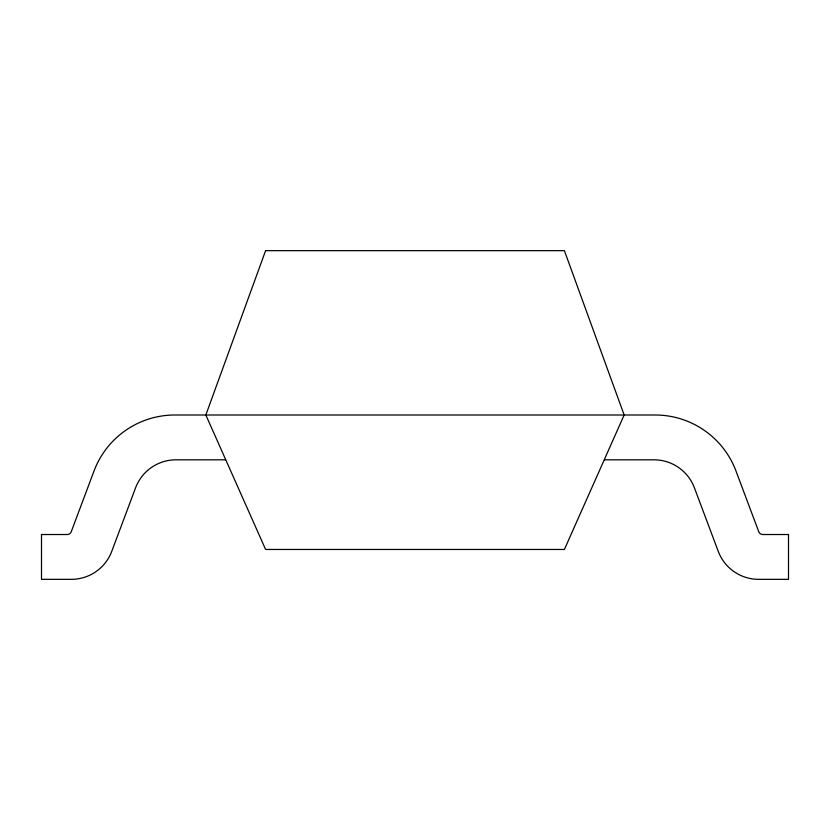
<?xml version="1.0" encoding="UTF-8"?>
<svg xmlns="http://www.w3.org/2000/svg" width="830" height="830" viewBox="0 0 830 830"><rect width="100%" height="100%" fill="white"/><g stroke="black" fill="none" stroke-linecap="round" stroke-linejoin="round"><path stroke-width="1.25" d="M225.553 459.82L175.96 459.82A43.119 43.119 0 0 0 135.591 487.801L111.749 551.359A43.119 43.119 0 0 1 71.38 579.34L41.5 579.34L41.5 534.52L67.209 534.52A4.316 4.316 0 0 0 71.245 531.719L94.018 471.004A86.299 86.299 0 0 1 174.829 415L655.171 415A86.299 86.299 0 0 1 735.982 471.004L758.755 531.719A4.316 4.316 0 0 0 762.791 534.52L788.5 534.52L788.5 579.34L758.62 579.34A43.119 43.119 0 0 1 718.251 551.359L694.409 487.801A43.119 43.119 0 0 0 654.04 459.82L604.448 459.82M265.6 250.66L205.84 415L265.6 549.46L564.4 549.46L624.16 415L564.4 250.66L265.6 250.66"/></g></svg>
